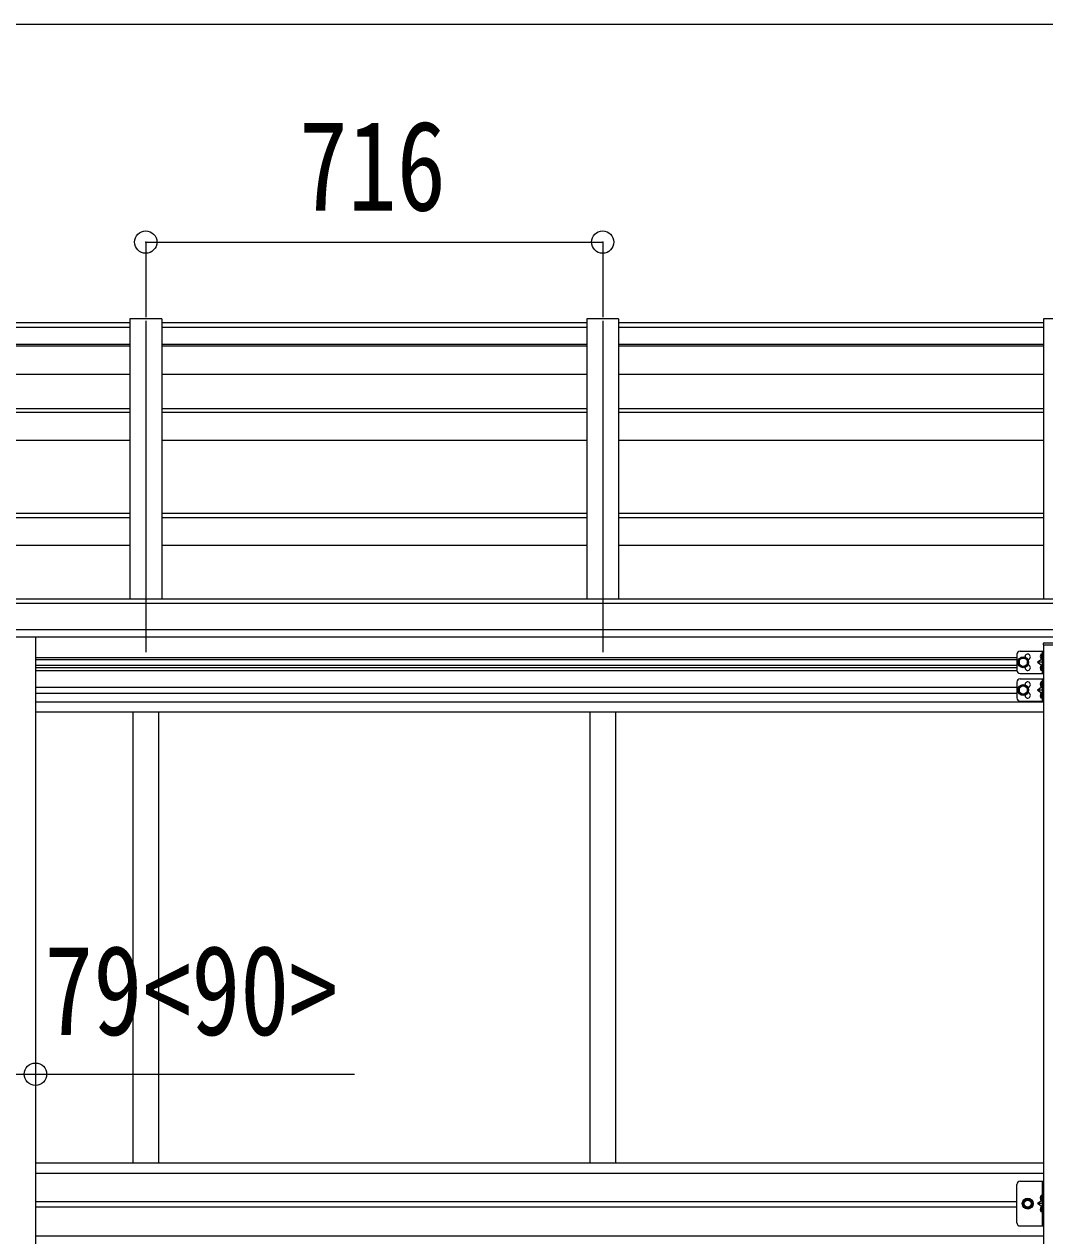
# Model space of a CAD drawing. Units: millimetres at full size, sheet at 1:35; details may follow other scales. Extents: x -9783 to 9892, y -6828 to 6752.
# Drawn here: x 3182 to 4781, y 811 to 2710 of the extents above; entities that cross this region are included whole.
import ezdxf
from ezdxf.enums import TextEntityAlignment as Align

# ---------------------------------------------------------------- set-up
doc = ezdxf.new("R2010")
doc.units = ezdxf.units.MM
doc.header["$LTSCALE"] = 35
doc.header["$PDMODE"] = 32
doc.header["$PDSIZE"] = 35
for name, color, linetype, lineweight in [('0-1_本体', 4, 'Continuous', 9), ('0-8_PARTS2', 2, 'Continuous', 9), ('0-A_寸法', 6, 'Continuous', 9), ('1-1_GLASS', 4, 'Continuous', 9), ('1-2_GLASS_SEAL', 7, 'Continuous', 9)]:
    doc.layers.add(name, color=color, linetype=linetype, lineweight=lineweight)
doc.styles.add('ＭＳ ゴシック', font='')
doc.styles.get('ＭＳ ゴシック').set_extended_font_data('MS Gothic')

msp = doc.modelspace()

# ---------------------------------------------------------------- linework, layer by layer
at = {"layer": '0-1_本体'}
for p, q in [((3347.08, 2241.84), (2681.08, 2241.84)), ((3347.08, 2247.93), (3347.08, 1808.63)), ((3397.08, 2247.93), (3347.08, 2247.93)), ((3397.08, 2247.93), (3397.08, 1808.63)), ((4063.08, 2241.84), (3397.08, 2241.84)), ((4063.08, 2247.93), (4063.08, 1808.63)), ((4113.08, 2247.93), (4063.08, 2247.93)), ((4113.08, 2247.93), (4113.08, 1808.63)), ((4779.08, 2241.84), (4113.08, 2241.84)), ((4779.08, 2247.93), (4779.08, 1808.63)), ((4829.08, 2247.93), (4779.08, 2247.93)), ((2681.08, 2234.93), (3347.08, 2234.93)), ((3397.08, 2234.93), (4063.08, 2234.93)), ((4113.08, 2234.93), (4779.08, 2234.93)), ((2681.08, 2208.21), (3347.08, 2208.21)), ((2681.08, 2205.63), (3347.08, 2205.63)), ((3397.08, 2208.21), (4063.08, 2208.21)), ((3397.08, 2205.63), (4063.08, 2205.63)), ((4113.08, 2208.21), (4779.08, 2208.21)), ((4113.08, 2205.63), (4779.08, 2205.63)), ((2681.08, 2160.89), (3347.08, 2160.89)), ((3397.08, 2160.89), (4063.08, 2160.89)), ((4113.08, 2160.89), (4779.08, 2160.89)), ((2681.08, 2107.16), (3347.08, 2107.16)), ((2681.08, 2101.59), (3347.08, 2101.59)), ((3397.08, 2107.16), (4063.08, 2107.16)), ((3397.08, 2101.59), (4063.08, 2101.59)), ((4113.08, 2107.16), (4779.08, 2107.16)), ((4113.08, 2101.59), (4779.08, 2101.59)), ((2681.08, 2057.6), (3347.08, 2057.6)), ((3397.08, 2057.6), (4063.08, 2057.6)), ((4113.08, 2057.6), (4779.08, 2057.6)), ((2681.08, 1943.51), (3347.08, 1943.51)), ((3397.08, 1943.51), (4063.08, 1943.51)), ((4113.08, 1943.51), (4779.08, 1943.51)), ((2681.08, 1936.71), (3347.08, 1936.71)), ((3397.08, 1936.71), (4063.08, 1936.71)), ((4113.08, 1936.71), (4779.08, 1936.71)), ((2681.08, 1893.16), (3347.08, 1893.16)), ((3397.08, 1893.16), (4063.08, 1893.16)), ((4113.08, 1893.16), (4779.08, 1893.16)), ((7638.08, 1808.63), (1970.08, 1808.63)), ((7661.58, 1801.93), (1946.58, 1801.93)), ((1946.58, 1760.7), (7661.58, 1760.7)), ((7661.58, 1748.86), (1946.58, 1748.93)), ((3199.28, 1748.77), (3199.28, -1107.31))]:
    msp.add_line(p, q, dxfattribs=at)
at = {"layer": '0-8_PARTS2'}
for p, q in [((3372.08, 2244.78), (3372.08, 1725.5)), ((4088.08, 2244.78), (4088.08, 1725.5))]:
    msp.add_line(p, q, dxfattribs=at)
at = {"layer": '0-A_寸法'}
for p, q in [((1920.08, 2709.62), (7688.08, 2709.62)), ((3372.08, 2368.18), (3372.08, 2250.57)), ((3372.08, 2368.18), (4088.08, 2368.18)), ((4088.08, 2368.18), (4088.08, 2250.57)), ((3108.88, 1063.97), (3199.28, 1063.97)), ((3199.28, 1063.97), (3699.28, 1063.97))]:
    msp.add_line(p, q, dxfattribs=at)
for p in [(3372.08, 2368.18), (4088.08, 2368.18), (3199.28, 1063.97)]:
    msp.add_point(p, dxfattribs=at)
at = {"layer": '1-1_GLASS'}
for p, q in [((4779.08, 1736.54), (4779.08, -807.57)), ((3199.08, 1717.32), (4737.08, 1717.32)), ((3199.08, 1713.82), (4737.08, 1713.82)), ((3199.08, 1704.82), (4737.08, 1704.82)), ((3199.08, 1701.32), (4737.08, 1701.32)), ((4737.08, 1696.32), (3199.08, 1696.32)), ((3199.08, 1670.32), (4737.08, 1670.32)), ((3199.08, 1661.32), (4737.08, 1661.32)), ((3199.08, 1647.82), (4779.08, 1647.82)), ((3199.08, 1631.82), (4779.08, 1631.82)), ((3352.08, 1631.82), (3352.08, 924.82)), ((3392.08, 1631.82), (3392.08, 924.82)), ((4068.08, 1631.82), (4068.08, 924.82)), ((4108.08, 1631.82), (4108.08, 924.82)), ((3199.08, 924.82), (4779.08, 924.82)), ((3199.08, 908.82), (4779.08, 908.82)), ((3199.08, 864.32), (4737.08, 864.32)), ((4737.08, 855.32), (3199.08, 855.32)), ((3199.08, 810.82), (4779.08, 810.82))]:
    msp.add_line(p, q, dxfattribs=at)
at = {"layer": '1-2_GLASS_SEAL'}
for p, q in [((4778.58, 1738.33), (4778.58, 1736.83)), ((4778.58, 1736.83), (4829.58, 1736.83)), ((4780.08, 1739.83), (4828.08, 1739.83)), ((4737.08, 1722.12), (4737.08, 1697.12)), ((4742.08, 1727.12), (4779.08, 1727.12)), ((4776.58, 1709.62), (4769.58, 1709.62)), ((4776.08, 1722.62), (4775.28, 1722.47)), ((4776.08, 1714.62), (4775.28, 1714.76)), ((4776.08, 1714.62), (4776.58, 1714.7)), ((4776.58, 1727.12), (4776.58, 1692.12)), ((4779.08, 1727.12), (4779.08, 1692.12)), ((4742.08, 1692.12), (4779.08, 1692.12)), ((4776.08, 1704.62), (4775.28, 1704.47)), ((4776.08, 1696.62), (4775.28, 1696.76)), ((4776.08, 1696.62), (4776.58, 1696.7)), ((4737.08, 1678.62), (4737.08, 1653.62)), ((4742.08, 1683.62), (4779.08, 1683.62)), ((4776.08, 1679.12), (4775.28, 1678.97)), ((4776.08, 1671.12), (4775.28, 1671.26)), ((4776.08, 1671.12), (4776.58, 1671.2)), ((4776.58, 1683.62), (4776.58, 1648.62)), ((4779.08, 1683.62), (4779.08, 1648.62)), ((4776.58, 1666.12), (4769.58, 1666.12)), ((4776.08, 1661.12), (4775.28, 1660.97)), ((4776.08, 1653.12), (4775.28, 1653.26)), ((4776.08, 1653.12), (4776.58, 1653.2)), ((4742.08, 1648.62), (4779.08, 1648.62)), ((4742.08, 896.12), (4779.08, 896.12)), ((4776.58, 896.12), (4776.58, 826.12)), ((4737.08, 831.12), (4737.08, 891.12)), ((4776.08, 874.12), (4775.28, 873.98)), ((4776.58, 866.12), (4769.58, 861.12)), ((4776.58, 861.12), (4769.58, 861.12)), ((4776.58, 856.12), (4769.58, 861.12)), ((4776.08, 866.12), (4775.28, 866.26)), ((4776.08, 856.12), (4775.28, 855.98)), ((4776.08, 866.12), (4776.58, 866.21)), ((4776.08, 848.12), (4775.28, 848.26)), ((4776.08, 848.12), (4776.58, 848.21))]:
    msp.add_line(p, q, dxfattribs=at)
for points in [[(4747.08, 1702.11), (4753.58, 1705.86), (4753.58, 1713.37), (4747.08, 1717.12), (4740.58, 1713.37), (4740.58, 1705.86)], [(4747.08, 1658.61), (4753.58, 1662.36), (4753.58, 1669.87), (4747.08, 1673.62), (4740.58, 1669.87), (4740.58, 1662.36)], [(4761.59, 861.12), (4757.84, 854.62), (4750.33, 854.62), (4746.58, 861.12), (4750.33, 867.62), (4757.84, 867.62)]]:
    msp.add_lwpolyline(points, close=True, dxfattribs=at)
for points in [[(4776.58, 1714.62), (4769.58, 1709.62), (4776.58, 1704.62)], [(4776.97, 1718.62), (4776.34, 1719.8), (4774.1, 1720.92)], [(4776.97, 1718.62), (4776.34, 1717.43), (4774.1, 1716.32)], [(4776.08, 1714.62), (4776.08, 1722.62), (4776.58, 1722.53), (4776.58, 1714.7)], [(4776.97, 1700.62), (4776.34, 1701.8), (4774.1, 1702.92)], [(4776.97, 1700.62), (4776.34, 1699.43), (4774.1, 1698.32)], [(4776.08, 1696.62), (4776.08, 1704.62), (4776.58, 1704.53), (4776.58, 1696.7)], [(4776.58, 1671.12), (4769.58, 1666.12), (4776.58, 1661.12)], [(4776.97, 1675.12), (4776.34, 1676.3), (4774.1, 1677.42)], [(4776.97, 1675.12), (4776.34, 1673.93), (4774.1, 1672.82)], [(4776.08, 1671.12), (4776.08, 1679.12), (4776.58, 1679.03), (4776.58, 1671.2)], [(4776.97, 1657.12), (4776.34, 1658.3), (4774.1, 1659.42)], [(4776.97, 1657.12), (4776.34, 1655.93), (4774.1, 1654.82)], [(4776.08, 1653.12), (4776.08, 1661.12), (4776.58, 1661.03), (4776.58, 1653.2)], [(4742.08, 826.12), (4779.08, 826.12), (4779.08, 896.12)], [(4776.08, 866.12), (4776.08, 874.12), (4776.58, 874.03), (4776.58, 866.21)], [(4776.97, 870.12), (4776.34, 871.3), (4774.1, 872.42)], [(4776.97, 870.12), (4776.34, 868.93), (4774.1, 867.82)], [(4776.08, 848.12), (4776.08, 856.12), (4776.58, 856.03), (4776.58, 848.21)], [(4776.97, 852.12), (4776.34, 853.3), (4774.1, 854.42)], [(4776.97, 852.12), (4776.34, 850.93), (4774.1, 849.82)]]:
    msp.add_lwpolyline(points, dxfattribs=at)
for centre, radius in [((4747.08, 1709.62), 8.5), ((4747.08, 1709.62), 7.5), ((4747.08, 1709.62), 6.5), ((4747.08, 1666.12), 8.5), ((4747.08, 1666.12), 7.5), ((4747.08, 1666.12), 6.5), ((4754.08, 861.12), 8.5), ((4754.08, 861.12), 7.5), ((4754.08, 861.12), 6.5), ((4754.08, 861.12), 5.5)]:
    msp.add_circle(centre, radius, dxfattribs=at)
for centre, radius, start, end in [((4780.08, 1738.33), 1.5, 90, 180), ((4742.08, 1722.12), 5, 90, 180), ((4754.08, 1718.12), 4.25, 274.76077, 186.29431), ((4780.18, 1718.62), 6.5, 147.94412, 212.05588), ((4775.44, 1721.59), 0.9, 100, 147.94412), ((4775.44, 1715.64), 0.9, 212.05588, 260), ((4742.08, 1697.12), 5, 180, 270), ((4754.08, 1701.12), 4.25, 173.70569, 85.23923), ((4780.18, 1700.62), 6.5, 147.94412, 212.05588), ((4775.44, 1703.59), 0.9, 100, 147.94412), ((4775.44, 1697.64), 0.9, 212.05588, 260), ((4742.08, 1678.62), 5, 90, 180), ((4754.08, 1674.62), 4.25, 274.76077, 186.29431), ((4780.18, 1675.12), 6.5, 147.94412, 212.05588), ((4775.44, 1678.09), 0.9, 100, 147.94412), ((4775.44, 1672.14), 0.9, 212.05588, 260), ((4742.08, 1653.62), 5, 180, 270), ((4754.08, 1657.62), 4.25, 173.70569, 85.23923), ((4780.18, 1657.12), 6.5, 147.94412, 212.05588), ((4775.44, 1660.09), 0.9, 100, 147.94412), ((4775.44, 1654.14), 0.9, 212.05588, 260), ((4742.08, 891.12), 5, 90, 180), ((4780.18, 870.12), 6.5, 147.94412, 212.05588), ((4775.44, 873.09), 0.9, 100, 147.94412), ((4780.18, 852.12), 6.5, 147.94412, 212.05588), ((4775.44, 867.14), 0.9, 212.05588, 260), ((4775.44, 855.09), 0.9, 100, 147.94412), ((4775.44, 849.14), 0.9, 212.05588, 260), ((4742.08, 831.12), 5, 180, 270)]:
    msp.add_arc(centre, radius, start, end, dxfattribs=at)

# ---------------------------------------------------------------- texts
at = {"layer": '0-A_寸法', "color": 7, "style": 'ＭＳ ゴシック', "width": 0.8}
for s, p in [('716', (3611.96, 2375.18)), ('79<90>', (3213.03, 1082.97))]:
    msp.add_text(s, height=141.1, dxfattribs=at).set_placement(p, align=Align.BOTTOM_LEFT)

doc.saveas('drawing.dxf')
